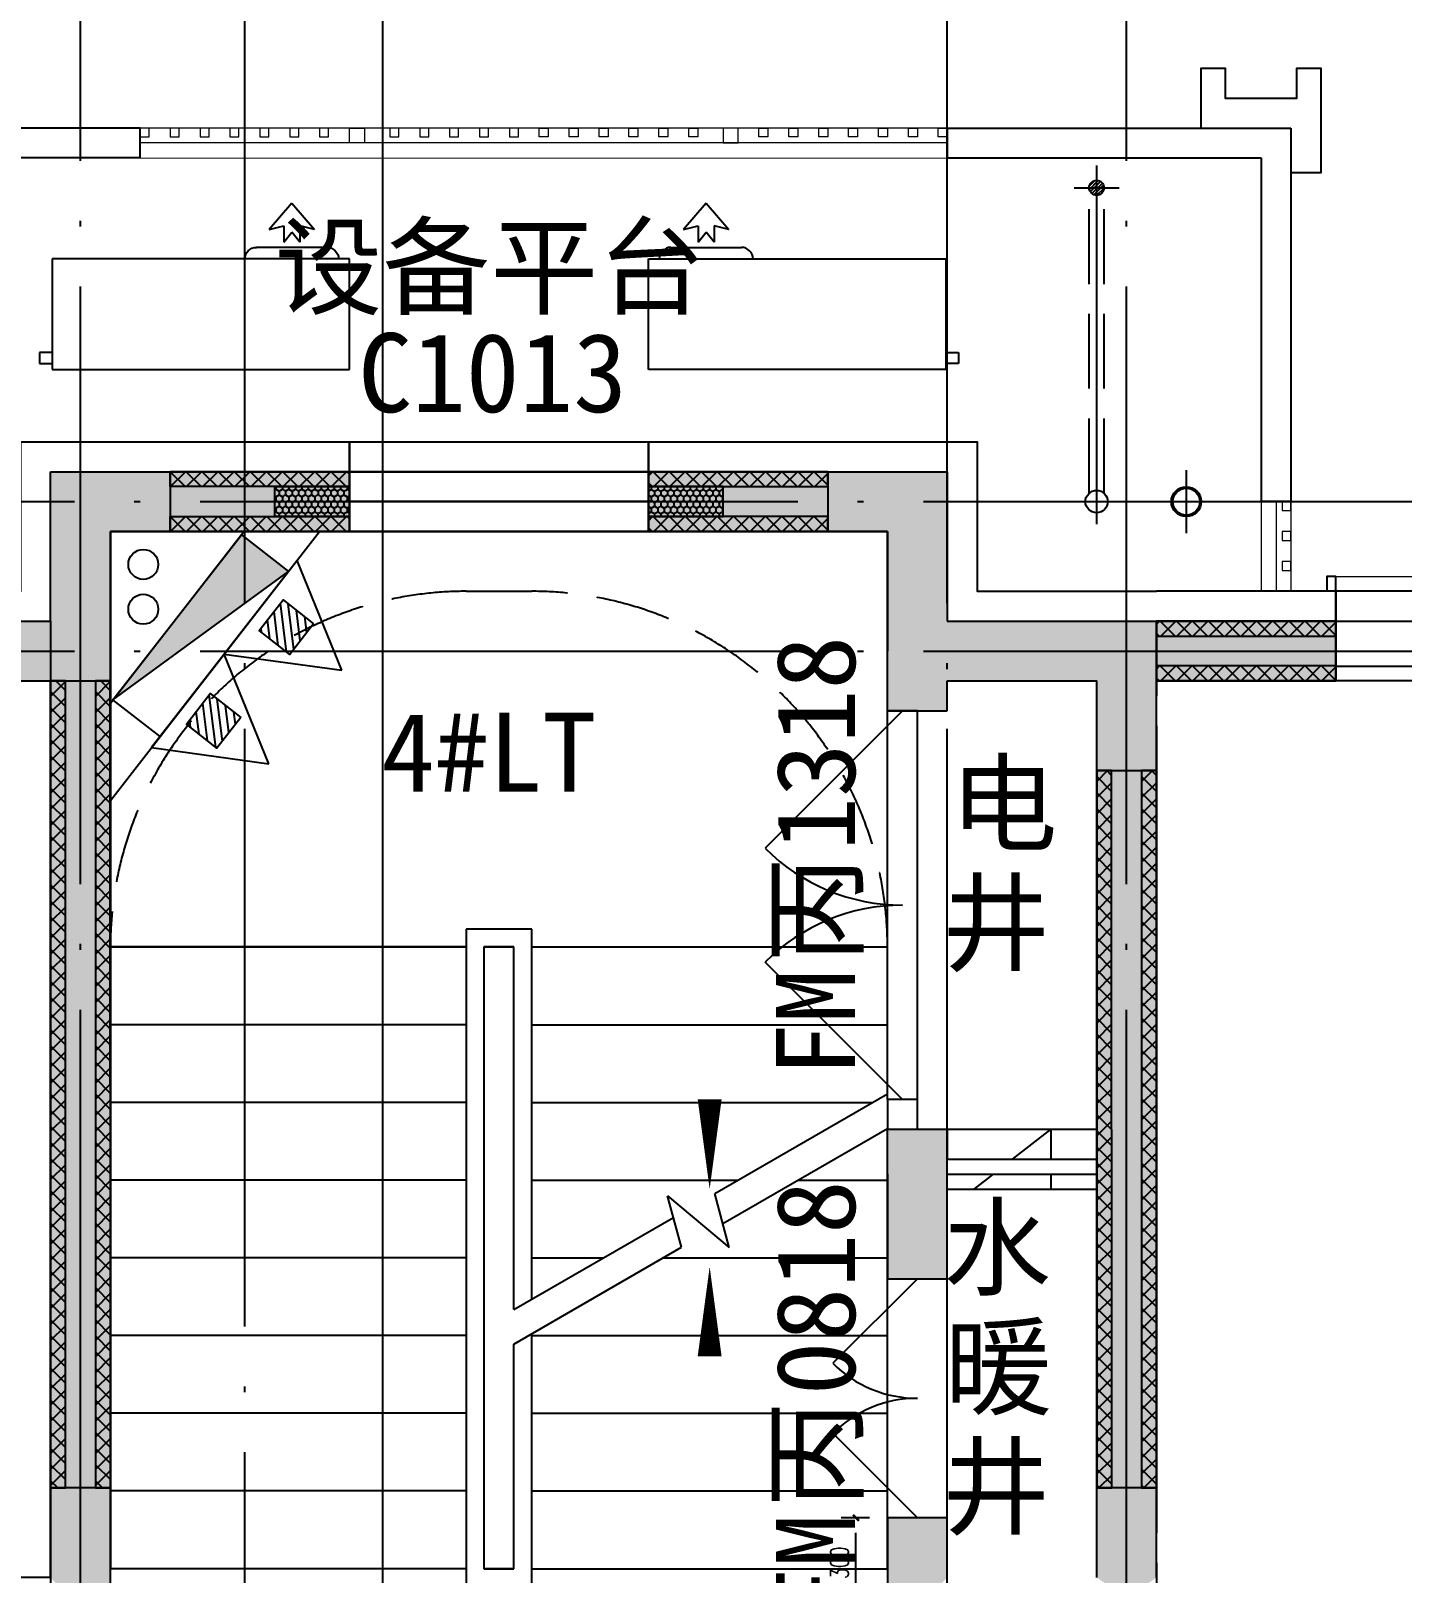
# Model space of a CAD drawing. Extents: x -46233 to 84150, y 109350 to 390860.
# Drawn here: x 16337 to 20925, y 235815 to 240975 of the extents above; entities that cross this region are included whole.
import ezdxf

# ---------------------------------------------------------------- set-up
doc = ezdxf.new("R2010")
doc.units = 0
doc.header["$LTSCALE"] = 1000
doc.header["$MEASUREMENT"] = 0
for name, pattern in [('125-核心筒-标准层$0$DASH', [0.35, 0.25, -0.1]), ('3#-轴线$1$DOTE', [2.42, 2, -0.2, 0.02, -0.2]), ('DASH', [0.35, 0.25, -0.1])]:
    doc.linetypes.add(name, pattern=pattern)
doc.layers.get('Defpoints').update_dxf_attribs({"color": 4, "linetype": 'DASH'})
for name, color, linetype in [('$6$A-ANNO-TEXT', 7, 'Continuous'), ('120-J-MC$0$A-WALL-INSL', 241, 'Continuous'), ('120-墙体$0$120-墙体$0$A-COLU-CONC-HATC', 204, 'Continuous'), ('120-墙体$0$120-墙体$0$A-DOOR', 51, 'Continuous'), ('120-墙体$0$120-墙体$0$A-WALL-CONC', 9, 'Continuous'), ('120-墙体$0$120-墙体$0$A-WALL-INSL', 241, 'Continuous'), ('120-墙体$0$A-FLOR-HRAL', 71, 'Continuous'), ('125-核心筒-标准层$0$A-COLU-CONC-HATC', 204, 'Continuous'), ('125-核心筒-标准层$0$A-DOOR', 51, 'Continuous'), ('125-核心筒-标准层$0$A-FLOR-STRS', 51, 'Continuous'), ('125-核心筒-标准层$0$A-WALL-BLOK', 131, 'Continuous'), ('125-核心筒-标准层$0$A-WALL-CONC', 9, 'Continuous'), ('125-核心筒-标准层$0$A-WALL-INSL', 241, 'Continuous'), ('125-核心筒-标准层$0$EQUIP_消防', 7, 'Continuous'), ('125-核心筒-标准层$0$P-FIRE-FH', 1, 'Continuous'), ('125-核心筒-标准层$0$造甲村-建筑200户型底图$0$A-FURN', 8, 'Continuous'), ('3#-轴线$1$A-ANNO-DOTE', 10, '3#-轴线$1$DOTE'), ('3#楼J层线脚$0$A-00-HX-113-wall-01Y$0$HRAL', 31, 'Continuous'), ('A-ANNO-NOTE', 3, 'Continuous'), ('A-DRAN-SYMB', 243, 'Continuous'), ('A-WALL-INSL', 241, 'Continuous'), ('S-ANNO-TEXT', 7, 'Continuous'), ('S-PC-FQ', 4, 'Continuous'), ('S-PC-FQ-WYQ', 4, 'Continuous'), ('公区-MC编号-标$0$A-ANNO-TEXT', 255, 'Continuous'), ('公区-文字-标$0$A-ANNO-SYMB', 3, 'Continuous'), ('公区-文字-标$0$A-ANNO-TEXT', 7, 'Continuous')]:
    doc.layers.add(name, color=color, linetype=linetype)
for name, color, linetype, lineweight in [('125-核心筒-标准层$0$A-00-15-4#-PM-TF$0$00-装饰-剖', 241, 'Continuous', 5), ('125-核心筒-标准层$0$A-00-15-4#-PM-TF$0$00-装饰-看', 46, 'Continuous', 5), ('3#楼J层线脚$0$A-00-15-4#-PM-TF$0$00-装饰-看', 46, 'Continuous', 5)]:
    doc.layers.add(name, color=color, linetype=linetype, lineweight=lineweight)
doc.styles.add('125-核心筒-标准层$0$_TCH_DIM_T3', font='SIMPLEX', dxfattribs={"width": 0.705882, "bigfont": 'GBCBIG'})
doc.styles.get("Standard").update_dxf_attribs({"font": ''})
doc.styles.add('公区-MC编号-标$0$Standard', font='')
doc.styles.add('公区-文字-标$0$Standard', font='')
doc.styles.get('Standard').set_extended_font_data('SimSun')
doc.styles.get('公区-MC编号-标$0$Standard').set_extended_font_data('SimSun')
doc.styles.get('公区-文字-标$0$Standard').set_extended_font_data('SimSun')
doc.dimstyles.new('125-核心筒-标准层$0$_TCH_ARCH&&20', dxfattribs={"dimtxt": 59.5, "dimasz": 20, "dimexe": 50, "dimexo": 60, "dimgap": 25.25, "dimtad": 1, "dimdec": 0, "dimzin": 0, "dimdsep": 46, "dimtxsty": '125-核心筒-标准层$0$_TCH_DIM_T3', "dimblk": '125-核心筒-标准层$0$_ArchTick', "dimcen": 0.09, "dimclrt": 7, "dimazin": 2, "dimtfac": 1, "dimtdec": 0, "dimtix": 1, "dimtmove": 2, "dimatfit": 3, "dimfxl": 100, "dimtolj": 1, "dimtzin": 0, "dimarcsym": 0})
pattern_1 = [(0, (0, 0), (0, 350), []), (37.875, (400, 0), (-169.615, 218.077), []), (90, (400, 0), (-450, 3e-14), [])]
pattern_2 = [(225, (-502401.22, -861352.4), (26.9407684, -26.9407684), []), (315, (-502401.22, -861352.4), (26.9407684, 26.9407684), [])]
pattern_3 = [(225, (-502401.22, -861502.4), (26.9407684, -26.9407684), []), (315, (-502401.22, -861502.4), (26.9407684, 26.9407684), [])]
pattern_4 = [(269.9942905, (258834.098, 2761417.068), (10.823449013, -18.751078648), [12.5, -25]), (29.9942905, (258834.098, 2761417.068), (10.82718595, 18.748921125), [12.5, -25]), (329.9942905, (258834.098, 2761417.068), (21.650634963, -0.002157522), [-25, 12.5])]

# ---------------------------------------------------------------- blocks, each defined once
blk = doc.blocks.new('120-J-MC')
at = {"layer": '120-J-MC$0$A-WALL-INSL'}
blk.add_lwpolyline([(-7200, 100), (-7200, 200), (-7250, 200)], dxfattribs=at)
blk = doc.blocks.new('125-墙体')
at = {"layer": 'Defpoints'}
blk.add_lwpolyline([(8600, 100), (8600, -3300), (7850, -3300), (7850, -4700), (9150, -4700), (9150, -7200), (10350, -7200), (10350, -11200)], dxfattribs=at)
blk = doc.blocks.new('120-墙体$0$120-墙体$0$$TCHSYS$WIN2D')
for p, q in [((-0.5, 0.5), (0.5, 0.5)), ((-0.5, 0.5), (-0.5, -0.5)), ((0.5, 0.5), (0.5, -0.5)), ((0.5, 0.1667), (-0.5, 0.1667)), ((0.5, -0.1667), (-0.5, -0.1667)), ((-0.5, -0.5), (0.5, -0.5))]:
    blk.add_line(p, q)
blk = doc.blocks.new('120-墙体')
at = {"layer": '120-墙体$0$120-墙体$0$A-COLU-CONC-HATC'}
blk.add_hatch(color=256, dxfattribs=at).paths.add_polyline_path([(-7800, 100), (-7800, -100), (-7200, -100), (-7200, 100)])
at = {"layer": '120-墙体$0$120-墙体$0$A-WALL-CONC'}
for p, q in [((-7800, 100), (-7200, 100)), ((-7200, -100), (-7200, 100)), ((-7800, -100), (-7200, -100))]:
    blk.add_line(p, q, dxfattribs=at)
at = {"layer": '120-墙体$0$120-墙体$0$A-WALL-INSL'}
blk.add_line((-7200, 200), (-7200, 100), dxfattribs=at)
blk.add_lwpolyline([(-7200, 100), (-7200, 200), (-7250, 200)], dxfattribs=at)
at = {"layer": '120-墙体$0$A-FLOR-HRAL'}
blk.add_lwpolyline([(-7200, -50), (-5700, -50), (-5700, -100), (-7200, -100)], close=True, dxfattribs=at)
at = {"layer": 'Defpoints'}
blk.add_lwpolyline([(-7800, 100), (-7800, -3300), (-7050, -3300), (-7050, -4700), (-8350, -4700), (-8350, -7200), (-9550, -7200), (-9550, -11200)], dxfattribs=at)
at = {"layer": '120-墙体$0$120-墙体$0$A-DOOR', "xscale": -1500, "yscale": -300, "zscale": 300}
blk.add_blockref('120-墙体$0$120-墙体$0$$TCHSYS$WIN2D', (-6450, 50), dxfattribs=at)
blk = doc.blocks.new('125-核心筒-标准层$0$2-4#标准层核心筒$0$$TwtSys$00000434')
for p, q in [((-0.5, 0.5), (-0.5, -0.5)), ((-0.5, -0.5), (0.5, 0.5)), ((0.5, 0.5), (-0.5, 0.5)), ((0.5, -0.5), (0.5, 0.5)), ((-0.5, -0.5), (0.5, -0.5))]:
    blk.add_line(p, q)
blk.add_solid([(0.5, -0.5), (0.5, 0.5), (-0.5, -0.5)])
blk = doc.blocks.new('125-核心筒-标准层$0$DDDA$C0A4D4CDB')
at = {"color": 0}
for p, q in [((193.3, 556.5), (117.4, 469)), ((193.3, 556.5), (269.2, 469)), ((117.4, 469), (166.5, 480.6)), ((166.5, 480.6), (166.5, 426.2)), ((220.1, 480.6), (220.1, 426.2)), ((269.2, 469), (220.1, 480.6)), ((166.5, 426.2), (193.3, 459.5)), ((220.1, 426.2), (193.3, 459.5)), ((0, 0), (0, 370)), ((0, 370), (995, 370)), ((75.1, 408.7), (311.5, 408.7)), ((995, 370), (995, 0)), ((995, 57.2), (1037.4, 57.2)), ((1037.4, 57.2), (1037.4, 20.2)), ((995, 0), (0, 0)), ((1037.4, 20.2), (995, 20.2))]:
    blk.add_line(p, q, dxfattribs=at)
for centre, start_param, end_param in [((75.1, 370), 0.785398, 2.356194), ((311.5, 370), 5.497787, 7.068583)]:
    blk.add_ellipse(centre, major_axis=(27.3, 27.3), ratio=1, start_param=start_param, end_param=end_param, dxfattribs=at)
blk = doc.blocks.new('125-核心筒-标准层$0$$DorLib2D$00000116')
at = {"color": 0}
for p, q in [((-0.5, 0), (-0.1464, 0.3536)), ((0.5, 0), (0.1464, 0.3536))]:
    blk.add_line(p, q, dxfattribs=at)
for centre, start, end in [((-0.5, 0), 0, 45), ((0.5, 0), 135, 180)]:
    blk.add_arc(centre, 0.5, start, end, dxfattribs=at)
blk = doc.blocks.new('125-核心筒-标准层$0$$TCHSYS$WIN2D')
for p, q in [((-0.5, 0.5), (0.5, 0.5)), ((-0.5, 0.5), (-0.5, -0.5)), ((0.5, 0.5), (0.5, -0.5)), ((0.5, 0.1667), (-0.5, 0.1667)), ((0.5, -0.1667), (-0.5, -0.1667)), ((-0.5, -0.5), (0.5, -0.5))]:
    blk.add_line(p, q)
blk = doc.blocks.new('125-核心筒-标准层$0$$ATTACHMENT$00000214')
h = blk.add_hatch()
h.set_pattern_fill('ANSI31', color=256, scale=200, style=0)
h.set_pattern_definition([(45, (-38543.802, -6842.639), (-17.67767, 17.67767), [])])
h.paths.add_polyline_path([(-64.9, 1.9), (64.9, 1.9), (64.9, -127.9), (-64.9, -127.9)])
for points in [[(0, 171.8), (-198.4, -171.8), (198.4, -171.8)], [(-64.9, 1.9), (64.9, 1.9), (64.9, -127.9), (-64.9, -127.9)]]:
    blk.add_lwpolyline(points, close=True)
blk = doc.blocks.new('125-核心筒-标准层$0$_ArchTick')
at = {"color": 0, "linetype": 'ByBlock', "const_width": 0.4}
blk.add_lwpolyline([(-0.5, -0.5), (0.5, 0.5)], dxfattribs=at)
blk = doc.blocks.new('*D794')
at = {"layer": 'Defpoints', "color": 0, "lineweight": -2, "transparency": 16777216}
for p, q in [((890, 4200), (794.6, 4200)), ((844.6, 3900), (844.6, 4200)), ((890, 3900), (794.6, 3900))]:
    blk.add_line(p, q, dxfattribs=at)
at = {"layer": 'Defpoints', "color": 0, "transparency": 16777216}
for p in [(844.6, 4200), (950, 4200), (950, 3900)]:
    blk.add_point(p, dxfattribs=at)
at = {"layer": 'Defpoints', "color": 0, "lineweight": -2, "transparency": 16777216, "xscale": 20, "yscale": 20, "zscale": 20}
for p, rotation in [((844.6, 4200), 90), ((844.6, 3900), 270)]:
    blk.add_blockref('125-核心筒-标准层$0$_ArchTick', p, dxfattribs=dict(at, rotation=rotation))
at = {"layer": 'Defpoints', "color": 7, "transparency": 16777216, "insert": (789.6, 4050), "char_height": 59.5, "attachment_point": 5, "rotation": 90, "style": '125-核心筒-标准层$0$_TCH_DIM_T3'}
blk.add_mtext('\\A1;300', dxfattribs=at)
blk = doc.blocks.new('125-文字-标')
at = {"layer": 'Defpoints'}
blk.add_lwpolyline([(-4550, 7000), (-1850, 7000), (-1850, 4000), (-4550, 4000)], close=True, dxfattribs=at)
blk = doc.blocks.new('公区-文字-标')
at = {"layer": '公区-文字-标$0$A-ANNO-SYMB'}
for points in [[(-1055, 4000, 0, 0, 0), (-1055, 6480, 0, 0, 0), (355, 6480, 0, 0, 0), (355, 5300, 0, 80, 0), (355, 5600, 0, 0, 0)], [(355, 4000, 0, 0, 0), (355, 5040, 0, 80, 0), (355, 4740, 0, 0, 0)]]:
    blk.add_lwpolyline(points, format="xyseb", dxfattribs=at)
at = {"layer": '公区-文字-标$0$A-ANNO-TEXT', "style": '公区-文字-标$0$Standard'}
for s, height, p in [('设备平台', 264.35, (-1100.3, 8253.6)), ('电', 264.3, (1158.3, 6458)), ('井', 264.3, (1133.2, 6058)), ('水', 264.3, (1136.2, 4972.6)), ('暖', 264.3, (1140.6, 4572.6)), ('井', 264.3, (1133.2, 4172.6))]:
    blk.add_text(s, height=height, dxfattribs=at).set_placement(p)
blk = doc.blocks.new('3#-轴线')
at = {"layer": '3#-轴线$1$A-ANNO-DOTE'}
for points in [[(8700, -3200), (8700, 5500)], [(9250, -7100), (9250, 5500)], [(11600, -7100), (11600, 5500)], [(12200, -3200), (12200, 5500)], [(-3000, 500), (45757.3, 500)], [(-3000, 0), (45757.3, 0)]]:
    blk.add_lwpolyline(points, dxfattribs=at)
blk = doc.blocks.new('公区-MC编号-标')
at = {"layer": '公区-MC编号-标$0$A-ANNO-TEXT', "color": 2, "style": '公区-MC编号-标$0$Standard'}
blk.add_text('C1013', height=264.35, dxfattribs=at).set_placement((-820.6, 7899.4))
for s, height, p in [('1318', 264.35, (841.6, 6431.9)), ('丙', 264.3, (841.6, 6053.9)), ('FM', 264.35, (841.6, 5675.8)), ('0818', 264.35, (841.6, 4610.2)), ('丙', 264.3, (841.6, 4232.2)), ('FM', 264.35, (841.6, 3854.1))]:
    blk.add_text(s, height=height, rotation=90, dxfattribs=at).set_placement(p)
blk = doc.blocks.new('3#楼J层线脚')
at = {"layer": '3#楼J层线脚$0$A-00-15-4#-PM-TF$0$00-装饰-看', "color": 251}
blk.add_lwpolyline([(2450, 7350), (3950, 7350)], dxfattribs=at)
at = {"layer": '3#楼J层线脚$0$A-00-HX-113-wall-01Y$0$HRAL'}
for points in [[(2000, 8849.2), (2000, 9050), (2080, 9050), (2080, 8950), (2320, 8950), (2320, 9050), (2400, 9050), (2400, 8700), (2300, 8700)], [(2450, 7300), (2450, 7350), (2420, 7350), (2420, 7300)]]:
    blk.add_lwpolyline(points, dxfattribs=at)
blk = doc.blocks.new('GTRGTR')
at = {"layer": '$6$A-ANNO-TEXT', "color": 1}
blk.add_text('4#LT', height=264.35, dxfattribs=at).set_placement((9706.2, -470.7))
blk = doc.blocks.new('A$C53EF3948')
at = {"layer": 'S-PC-FQ'}
h = blk.add_hatch(dxfattribs=at)
h.set_pattern_fill('HONEY', color=8, scale=100, angle=-90.0057)
h.set_pattern_definition(pattern_4)
h.paths.add_polyline_path([(9700, 450), (9700, 350), (9450, 350), (9450, 450)])
h = blk.add_hatch(dxfattribs=at)
h.set_pattern_fill('HONEY', color=8, scale=100, angle=-90.0057)
h.set_pattern_definition(pattern_4)
h.paths.add_polyline_path([(10700, 450), (10700, 350), (10950, 350), (10950, 450)])
at = {"layer": 'S-PC-FQ-WYQ'}
h = blk.add_hatch(dxfattribs=at)
h.set_pattern_fill('ANSI37', color=8, scale=12, angle=180)
h.set_pattern_definition(pattern_2)
h.paths.add_polyline_path([(9100.2, 500), (9100.2, 450), (9700, 450), (9700, 500)])
h = blk.add_hatch(dxfattribs=at)
h.set_pattern_fill('ANSI37', color=8, scale=12, angle=180)
h.set_pattern_definition(pattern_2)
h.paths.add_polyline_path([(11300.2, 450), (11300.2, 500), (10700, 500), (10700, 450)])
h = blk.add_hatch(dxfattribs=at)
h.set_pattern_fill('ANSI37', color=8, scale=12, angle=180)
h.set_pattern_definition(pattern_3)
h.paths.add_polyline_path([(9100.2, 350), (9100.2, 300), (9700, 300), (9700, 350)])
h = blk.add_hatch(dxfattribs=at)
h.set_pattern_fill('ANSI37', color=8, scale=12, angle=180)
h.set_pattern_definition(pattern_3)
h.paths.add_polyline_path([(11300.2, 300), (11300.2, 350), (10700, 350), (10700, 300)])
h = blk.add_hatch(dxfattribs=at)
h.set_pattern_fill('ANSI37', color=8, scale=12, angle=180)
h.set_pattern_definition([(225, (-501351.165, -861852.4), (26.9407684, -26.9407684), []), (315, (-501351.165, -861852.4), (26.9407684, 26.9407684), [])])
h.paths.add_polyline_path([(13000.2, -50), (13000.2, 0), (12400.2, 0), (12400.2, -50)])
h = blk.add_hatch(dxfattribs=at)
h.set_pattern_fill('ANSI37', color=8, scale=12, angle=180)
h.set_pattern_definition([(225, (-501351.165, -862002.4), (26.9407684, -26.9407684), []), (315, (-501351.165, -862002.4), (26.9407684, 26.9407684), [])])
h.paths.add_polyline_path([(13000.2, -200), (13000.2, -150), (12400.2, -150), (12400.2, -200)])
h = blk.add_hatch(dxfattribs=at)
h.set_pattern_fill('ANSI37', color=8, scale=12, angle=90)
h.set_pattern_definition([(135, (-853102.853, 512501.25), (-26.9407684, -26.9407684), []), (225, (-853102.853, 512501.25), (26.9407684, -26.9407684), [])])
h.paths.add_polyline_path([(8699.8, -2900.2), (8749.8, -2900.2), (8749.6, -200.2), (8699.6, -200.2)])
h = blk.add_hatch(dxfattribs=at)
h.set_pattern_fill('ANSI37', color=8, scale=12, angle=90)
h.set_pattern_definition([(135, (-852952.853, 512501.25), (-26.9407684, -26.9407684), []), (225, (-852952.853, 512501.25), (26.9407684, -26.9407684), [])])
h.paths.add_polyline_path([(8849.8, -2900.2), (8899.8, -2900.2), (8899.6, -200.2), (8849.6, -200.2)])
h = blk.add_hatch(dxfattribs=at)
h.set_pattern_fill('ANSI37', color=8, scale=12, angle=90)
h.set_pattern_definition([(135, (-849602.405, 512001.307), (-26.9407684, -26.9407684), []), (225, (-849602.405, 512001.307), (26.9407684, -26.9407684), [])])
h.paths.add_polyline_path([(12200.2, -2900.1), (12250.2, -2900.1), (12250, -500), (12200, -500)])
h = blk.add_hatch(dxfattribs=at)
h.set_pattern_fill('ANSI37', color=8, scale=12, angle=90)
h.set_pattern_definition([(135, (-849452.405, 512001.307), (-26.9407684, -26.9407684), []), (225, (-849452.405, 512001.307), (26.9407684, -26.9407684), [])])
h.paths.add_polyline_path([(12350.2, -2900.1), (12400.2, -2900.1), (12400, -500), (12350, -500)])
at = {"layer": 'S-PC-FQ', "color": 8}
for points in [[(9700, 450), (9700, 350), (9450, 350), (9450, 450)], [(10700, 450), (10700, 350), (10950, 350), (10950, 450)]]:
    blk.add_lwpolyline(points, close=True, dxfattribs=at)
at = {"layer": 'S-PC-FQ-WYQ', "color": 8}
for points in [[(9100.2, 450), (9100.2, 500), (9700, 500), (9700, 450)], [(9700, 300), (9700, 500), (9100.2, 500), (9100.2, 300)], [(9700, 500), (10700, 500), (10700, 300), (9700, 300)], [(11300.2, 450), (11300.2, 500), (10700, 500), (10700, 450)], [(10700, 300), (10700, 500), (11300.2, 500), (11300.2, 300)], [(9100.2, 300), (9100.2, 350), (9700, 350), (9700, 300)], [(11300.2, 300), (11300.2, 350), (10700, 350), (10700, 300)], [(13000.2, -50), (13000.2, 0), (12400.2, 0), (12400.2, -50)], [(12400.2, -200), (12400.2, 0), (13000.2, 0), (13000.2, -200)], [(13000.2, 0), (14500.2, 0), (14500.2, -200), (13000.2, -200)], [(13000.2, -200), (13000.2, -150), (12400.2, -150), (12400.2, -200)], [(8699.8, -2900.2), (8749.8, -2900.2), (8749.6, -200.2), (8699.6, -200.2)], [(8699.6, -200.2), (8899.6, -200.2), (8899.8, -2900.2), (8699.8, -2900.2)], [(8849.8, -2900.2), (8899.8, -2900.2), (8899.6, -200.2), (8849.6, -200.2)], [(12200.2, -2900.1), (12250.2, -2900.1), (12250, -500), (12200, -500)], [(12200, -500), (12400, -500), (12400.2, -2900.1), (12200.2, -2900.1)], [(12350.2, -2900.1), (12400.2, -2900.1), (12400, -500), (12350, -500)]]:
    blk.add_lwpolyline(points, close=True, dxfattribs=at)
blk = doc.blocks.new('雨水管')
at = {"layer": 'A-DRAN-SYMB'}
for p, q in [((100, 105), (100, -105)), ((-5, 0), (205, 0))]:
    blk.add_line(p, q, dxfattribs=at)
for radius in [50, 45]:
    blk.add_circle((100, 0), radius, dxfattribs=at)
blk = doc.blocks.new('YHHYTG')
blk.add_blockref('雨水管', (1849.8, 7599.9))
blk = doc.blocks.new('A$C105E6BD3')
at = {"layer": 'A-DRAN-SYMB'}
h = blk.add_hatch(dxfattribs=at)
h.set_pattern_fill('ANSI31', color=5, scale=5, angle=360, style=0)
h.set_pattern_definition([(45, (3432.766, -27402.858), (-5.61266, 5.61266), [])])
edge = h.paths.add_edge_path()
edge.add_arc((0, 1050), 25, 0, 360)
at = {"layer": 'A-DRAN-SYMB', "color": 5}
for p, q in [((0, 1125), (0, 37.5)), ((-75, 1050), (75, 1050)), ((0, 75), (0, -75)), ((-75, 0), (75, 0))]:
    blk.add_line(p, q, dxfattribs=at)
at = {"layer": 'A-DRAN-SYMB', "color": 5, "linetype": 'DASH'}
for p, q in [((-25, 28), (-25, 1050)), ((25, 28), (25, 1050))]:
    blk.add_line(p, q, dxfattribs=at)
at = {"layer": 'A-DRAN-SYMB', "color": 5}
for centre, radius in [((0, 1050), 25), ((0, 0), 37.5)]:
    blk.add_circle(centre, radius, dxfattribs=at)
blk = doc.blocks.new('A$C085D4417')
blk.add_blockref('A$C105E6BD3', (75, 75))
blk = doc.blocks.new('vgfrtvgf')
blk.add_blockref('A$C085D4417', (1574.8, 7525))
at = {"layer": 'A-WALL-INSL'}
blk.add_blockref('YHHYTG', (0, 0), dxfattribs=at)
blk = doc.blocks.new('125-核心筒-标准层')
at = {"layer": '125-核心筒-标准层$0$A-COLU-CONC-HATC'}
for points in [[(-1850, 7700), (-1650, 7500), (-998.9, 7500), (-998.9, 7700)], [(-1783.3, 7100), (-1650, 7100), (-1650, 7500), (-1850, 7700), (-1850, 7200)], [(-998.9, 7700), (-998.9, 7500), (-850, 7500), (-850, 7700)], [(150, 7700), (150, 7500), (950, 7500), (1150, 7700)], [(1150, 7700), (950, 7500), (950, 7100), (1083.3, 7100), (1150, 7200)], [(-2050, 7200), (-2050, 7000), (-1850, 7000), (-1783.3, 7100), (-1850, 7200)], [(1083.3, 7100), (1150, 7000), (1650, 7000), (1749.8, 7100), (1750, 7200), (1150, 7200)], [(1749.8, 7100), (1850, 7000), (1850, 7200), (1749.3, 7200)], [(-1850, 6634.3), (-1650, 6634.3), (-1650, 7100), (-1783.3, 7100), (-1850, 7000)], [(1150, 6900), (1150, 7000), (1083.3, 7100), (950, 7100), (950, 6900)], [(1650, 5500), (1850, 5500), (1850, 7000), (1749.8, 7100), (1650, 7000)], [(-1850, 4000), (-1650, 3800), (-1650, 6634.3), (-1850, 6634.3)], [(950, 5350), (1150, 5350), (1150, 5500), (950, 5500)], [(1650, 5350), (1850, 5350), (1850, 5500), (1650, 5500)], [(950, 5350), (950, 5000), (1150, 5000), (1150, 5350)], [(1750, 3933.3), (1850, 4000), (1850, 5350), (1650, 5350), (1650, 4000)], [(1150, 4000), (1150, 4200), (950, 4200), (950, 3800)]]:
    blk.add_hatch(color=256, dxfattribs=at).paths.add_polyline_path(points)
h = blk.add_hatch(dxfattribs=at)
h.set_pattern_fill('空心砖', color=256, scale=100, style=0)
h.set_pattern_definition(pattern_1)
h.paths.add_polyline_path([(1150, 5400), (1650, 5400), (1650, 5500), (1150, 5500)])
h = blk.add_hatch(dxfattribs=at)
h.set_pattern_fill('空心砖', color=256, scale=100, style=0)
h.set_pattern_definition(pattern_1)
h.paths.add_polyline_path([(1150, 5350), (1150, 5300), (1650, 5300), (1650, 5350)])
for centre in [(-1540, 7390), (-1540, 7240)]:
    blk.add_circle(centre, 50)
at = {"layer": '125-核心筒-标准层$0$A-00-15-4#-PM-TF$0$00-装饰-剖'}
for points in [[(-1520, 8820), (-1520, 8850), (-1550, 8850), (-1550, 8820)], [(-1420, 8820), (-1420, 8850), (-1450, 8850), (-1450, 8820)], [(-1320, 8820), (-1320, 8850), (-1350, 8850), (-1350, 8820)], [(-1220, 8820), (-1220, 8850), (-1250, 8850), (-1250, 8820)], [(-1120, 8820), (-1120, 8850), (-1150, 8850), (-1150, 8820)], [(-1020, 8820), (-1020, 8850), (-1050, 8850), (-1050, 8820)], [(-920, 8820), (-920, 8850), (-950, 8850), (-950, 8820)], [(-850, 8850), (-800, 8850), (-800, 8800), (-850, 8800)], [(-685, 8820), (-685, 8850), (-715, 8850), (-715, 8820)], [(-585, 8820), (-585, 8850), (-615, 8850), (-615, 8820)], [(-485, 8820), (-485, 8850), (-515, 8850), (-515, 8820)], [(-385, 8820), (-385, 8850), (-415, 8850), (-415, 8820)], [(-285, 8820), (-285, 8850), (-315, 8850), (-315, 8820)], [(-215, 8820), (-215, 8850), (-185, 8850), (-185, 8820)], [(-115, 8820), (-115, 8850), (-85, 8850), (-85, 8820)], [(-15, 8820), (-15, 8850), (15, 8850), (15, 8820)], [(85, 8820), (85, 8850), (115, 8850), (115, 8820)], [(185, 8820), (185, 8850), (215, 8850), (215, 8820)], [(285, 8820), (285, 8850), (315, 8850), (315, 8820)], [(450, 8850), (400, 8850), (400, 8800), (450, 8800)], [(520, 8820), (520, 8850), (550, 8850), (550, 8820)], [(620, 8820), (620, 8850), (650, 8850), (650, 8820)], [(720, 8820), (720, 8850), (750, 8850), (750, 8820)], [(820, 8820), (820, 8850), (850, 8850), (850, 8820)], [(920, 8820), (920, 8850), (950, 8850), (950, 8820)], [(1020, 8820), (1020, 8850), (1050, 8850), (1050, 8820)], [(1120, 8820), (1120, 8850), (1150, 8850), (1150, 8820)], [(2300, 7570), (2300, 7600), (2270, 7600), (2270, 7570)], [(2300, 7470), (2300, 7500), (2270, 7500), (2270, 7470)], [(2300, 7370), (2300, 7400), (2270, 7400), (2270, 7370)]]:
    blk.add_lwpolyline(points, close=True, dxfattribs=at)
at = {"layer": '125-核心筒-标准层$0$A-00-15-4#-PM-TF$0$00-装饰-看', "color": 251}
for points in [[(1149.9, 8850), (-1550.1, 8850)], [(1149.9, 8800), (-1550.1, 8800)], [(-2300, 7300), (-2300, 8750), (2200, 8749.3), (2200, 7300)], [(2250, 7600), (2250, 7300)], [(2300, 7600), (2300, 7300)]]:
    blk.add_lwpolyline(points, dxfattribs=at)
at = {"layer": '125-核心筒-标准层$0$A-DOOR'}
for p, q in [((950, 5600), (950, 6900)), ((1050, 5600), (1050, 6900)), ((950, 4200), (950, 5000)), ((1150, 4200), (1150, 5000))]:
    blk.add_line(p, q, dxfattribs=at)
at = {"layer": '125-核心筒-标准层$0$A-FLOR-STRS'}
for p, q in [((950, 7500), (-1650, 7500)), ((-1650, 7500), (-1650, 6110)), ((950, 6110), (950, 7500)), ((-240, 6170), (-460, 6170)), ((-460, 6170), (-460, 3970)), ((-240, 4931.5), (-240, 6170)), ((-1650, 6110), (-1650, 4030)), ((-460, 6110), (-1650, 6110)), ((-1650, 6110), (-460, 6110)), ((-400, 6110), (-400, 4030)), ((-300, 6110), (-400, 6110)), ((-400, 6110), (-400, 4030)), ((-400, 6110), (-300, 6110)), ((-300, 4896.9), (-300, 6110)), ((-300, 4896.9), (-300, 6110)), ((-240, 6110), (950, 6110)), ((-240, 6110), (950, 6110)), ((950, 5618.6), (950, 6110)), ((-460, 5850), (-1650, 5850)), ((-240, 5850), (950, 5850)), ((-460, 5590), (-1650, 5590)), ((-240, 5590), (900.5, 5590)), ((372.1, 5284.9), (950, 5618.6)), ((398.9, 5184.9), (950, 5503.1)), ((950, 4030), (950, 5503.1)), ((-460, 5330), (-1650, 5330)), ((-240, 5330), (450.2, 5330)), ((650.2, 5330), (950, 5330)), ((260.6, 5105.1), (214.4, 5277.4)), ((214.4, 5277.4), (420.5, 5104.5)), ((420.5, 5104.5), (372.1, 5284.9)), ((-300, 4896.9), (233.8, 5205.1)), ((-460, 5070), (-1650, 5070)), ((-300, 4781.4), (260.6, 5105.1)), ((-240, 5070), (-0.2, 5070)), ((199.8, 5070), (950, 5070)), ((-460, 4810), (-1650, 4810)), ((-240, 3970), (-240, 4816.1)), ((-240, 4810), (950, 4810)), ((-300, 4030), (-300, 4781.4)), ((-300, 4030), (-300, 4781.4)), ((-460, 4550), (-1650, 4550)), ((-240, 4550), (950, 4550)), ((-460, 4290), (-1650, 4290)), ((-240, 4290), (950, 4290)), ((-460, 4030), (-1650, 4030)), ((-400, 4030), (-300, 4030)), ((-300, 4030), (-400, 4030)), ((-240, 4030), (950, 4030))]:
    blk.add_line(p, q, dxfattribs=at)
at = {"layer": '125-核心筒-标准层$0$A-FLOR-STRS', "linetype": '125-核心筒-标准层$0$DASH'}
blk.add_lwpolyline([(-1650, 6110, -0.414214), (-460, 7300), (-240, 7300, -0.414214), (950, 6110)], format="xyb", dxfattribs=at)
blk.add_lwpolyline([(1150, 5500), (1150, 6900)], dxfattribs=at)
at = {"layer": '125-核心筒-标准层$0$A-WALL-BLOK'}
for p, q in [((-1550, 8850), (-2400, 8850)), ((-1550, 8750), (-1550, 8850)), ((1149.9, 8850), (2300, 8850)), ((1149.9, 8850), (1149.9, 8750)), ((2300, 8850), (2299.8, 7600)), ((-1550, 8750), (-2300, 8750)), ((1149.9, 8750), (2200, 8750)), ((2200, 8750), (2199.8, 7600)), ((2299.8, 7600), (2199.8, 7600)), ((-1650, 6925.8), (-1203.4, 7500)), ((-1650, 6600), (-950, 7500)), ((1050, 6900), (950, 6900)), ((1050, 5600), (950, 5600)), ((950, 5600), (950, 5500)), ((1050, 5500), (1050, 5600)), ((1150, 5500), (1650, 5500)), ((1150, 5500), (1150, 5400)), ((1150, 5400), (1650, 5400)), ((1150, 5350), (1650, 5350)), ((1150, 5300), (1650, 5300))]:
    blk.add_line(p, q, dxfattribs=at)
at = {"layer": '125-核心筒-标准层$0$A-WALL-CONC'}
for p, q in [((-1850, 7700), (-998.9, 7700)), ((-1850, 7200), (-1850, 7700)), ((-998.9, 7700), (-850, 7700)), ((-850, 7500), (-850, 7700)), ((150, 7700), (1150, 7700)), ((150, 7500), (150, 7700)), ((1150, 7700), (1150, 7200)), ((-1650, 7500), (-998.9, 7500)), ((-1650, 7100), (-1650, 7500)), ((-998.9, 7500), (-850, 7500)), ((150, 7500), (950, 7500)), ((950, 7500), (950, 7100)), ((-2050, 7200), (-1850, 7200)), ((1150, 7200), (1750, 7200)), ((1749.3, 7200), (1850, 7200)), ((-1650, 6634.3), (-1650, 7100)), ((950, 6900), (950, 7100)), ((-2050, 7000), (-1850, 7000)), ((-1850, 6634.3), (-1850, 7000)), ((1150, 7000), (1650, 7000)), ((1150, 6900), (1150, 7000)), ((1650, 5500), (1650, 7000)), ((1850, 7000), (1850, 7000)), ((1850, 5500), (1850, 7000)), ((950, 6900), (1150, 6900)), ((-1850, 4000), (-1850, 6634.3)), ((-1650, 3800), (-1650, 6634.3)), ((950, 5350), (950, 5500)), ((950, 5500), (1150, 5500)), ((1150, 5350), (1150, 5500)), ((1650, 5350), (1650, 5500)), ((1850, 5350), (1850, 5500)), ((950, 5350), (950, 5000)), ((1150, 5000), (1150, 5350)), ((1650, 4000), (1650, 5350)), ((1850, 4000), (1850, 5350)), ((950, 5000), (1150, 5000)), ((1150, 4200), (950, 4200)), ((950, 4200), (950, 3800)), ((1150, 4000), (1150, 4200))]:
    blk.add_line(p, q, dxfattribs=at)
at = {"layer": '125-核心筒-标准层$0$A-WALL-INSL'}
for p, q in [((-850, 7800), (-850, 7700)), ((150, 7800), (150, 7700))]:
    blk.add_line(p, q, dxfattribs=at)
for points in [[(-2400, 7300), (-1950, 7300), (-1950, 7800), (-850, 7800), (-850, 7700)], [(150, 7700), (150, 7800), (1250, 7800), (1250, 7300), (1850, 7300)], [(2450, 7300), (1850, 7300)]]:
    blk.add_lwpolyline(points, dxfattribs=at)
at = {"layer": '125-核心筒-标准层$0$A-DOOR', "xscale": 1000, "yscale": -300, "zscale": 300}
blk.add_blockref('125-核心筒-标准层$0$$TCHSYS$WIN2D', (-350, 7650), dxfattribs=at)
at = {"layer": '125-核心筒-标准层$0$A-DOOR', "rotation": 90}
for p, xscale, yscale, zscale in [((1000, 6250), 1300, 1300, 100), ((1050, 4600), 800, 800, 200)]:
    blk.add_blockref('125-核心筒-标准层$0$$DorLib2D$00000116', p, dxfattribs=dict(at, xscale=xscale, yscale=yscale, zscale=zscale))
at = {"layer": '125-核心筒-标准层$0$EQUIP_消防', "linetype": 'ByBlock', "rotation": 232.1250163566028}
for p in [(-1011.4, 7141.2), (-1255, 6828)]:
    blk.add_blockref('125-核心筒-标准层$0$$ATTACHMENT$00000214', p, dxfattribs=at)
at = {"layer": '125-核心筒-标准层$0$P-FIRE-FH', "extrusion": (0, 0, -1), "xscale": 699.9999999999999, "yscale": 199.9999999999998, "zscale": -699.9999999999999, "rotation": 127.8749836433972}
blk.add_blockref('125-核心筒-标准层$0$2-4#标准层核心筒$0$$TwtSys$00000434', (1347.8, 7151.5), dxfattribs=at)
at = {"layer": '125-核心筒-标准层$0$造甲村-建筑200户型底图$0$A-FURN', "ltscale": 0.1, "extrusion": (0, 0, -1), "zscale": -1}
blk.add_blockref('125-核心筒-标准层$0$DDDA$C0A4D4CDB', (850, 8042), dxfattribs=at)
at = {"layer": '125-核心筒-标准层$0$造甲村-建筑200户型底图$0$A-FURN', "ltscale": 0.1, "extrusion": (0, 0, -1), "xscale": -1, "zscale": -1}
blk.add_blockref('125-核心筒-标准层$0$DDDA$C0A4D4CDB', (-150, 8042), dxfattribs=at)
at = {"layer": 'Defpoints'}
dim = blk.add_aligned_dim(p1=(950, 3900), p2=(950, 4200), distance=105.4, dimstyle='125-核心筒-标准层$0$_TCH_ARCH&&20', dxfattribs=at)
dim.commit()
dim.dimension.update_dxf_attribs({"geometry": '*D794', "text_midpoint": (789.6, 4050)})
blk = doc.blocks.new('3#-标准层')
for name, p in [('125-核心筒-标准层', (10450, -7100)), ('公区-文字-标', (10450, -7100)), ('125-墙体', (0, 0)), ('120-墙体', (20100, 0)), ('125-文字-标', (10450, -7100))]:
    blk.add_blockref(name, p)

msp = doc.modelspace()

# ---------------------------------------------------------------- linework, layer by layer
at = {"layer": 'A-ANNO-NOTE', "color": 1}
msp.add_line((17514.5, 233319.4), (17514.5, 241736.6), dxfattribs=at)

# ---------------------------------------------------------------- block references
for name, p in [('3#-轴线', (7802.7, 238900)), ('3#楼J层线脚', (18252.7, 231800)), ('3#-标准层', (7802.7, 238900)), ('vgfrtvgf', (18252.7, 231800)), ('公区-MC编号-标', (18252.7, 231800)), ('120-J-MC', (27902.7, 238900)), ('GTRGTR', (7802.7, 238900))]:
    msp.add_blockref(name, p)
at = {"layer": 'S-ANNO-TEXT'}
msp.add_blockref('A$C53EF3948', (7702.7, 239000.1), dxfattribs=at)

doc.saveas('drawing.dxf')
